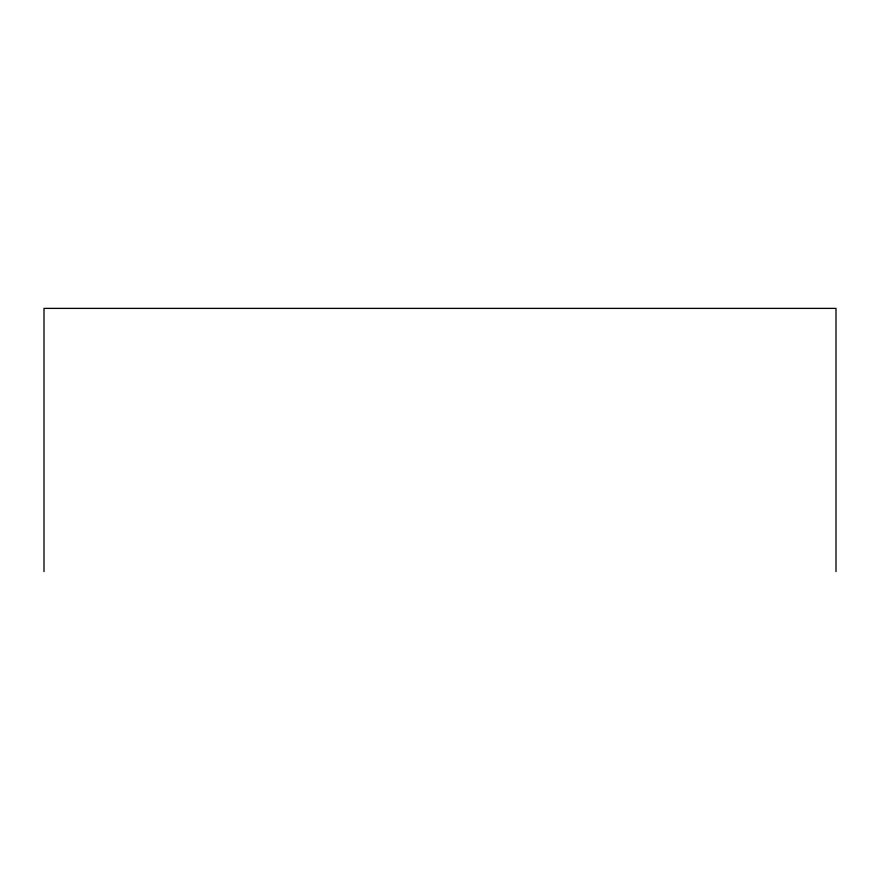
<?xml version="1.0" encoding="UTF-8"?>
<svg xmlns="http://www.w3.org/2000/svg" width="880" height="880" viewBox="0 0 880 880"><rect width="100%" height="100%" fill="white"/><g stroke="black" fill="none" stroke-linecap="round" stroke-linejoin="round"><path stroke-width="1.32" d="M836 571.615L836 308.385L44 308.385L44 571.615"/></g></svg>
